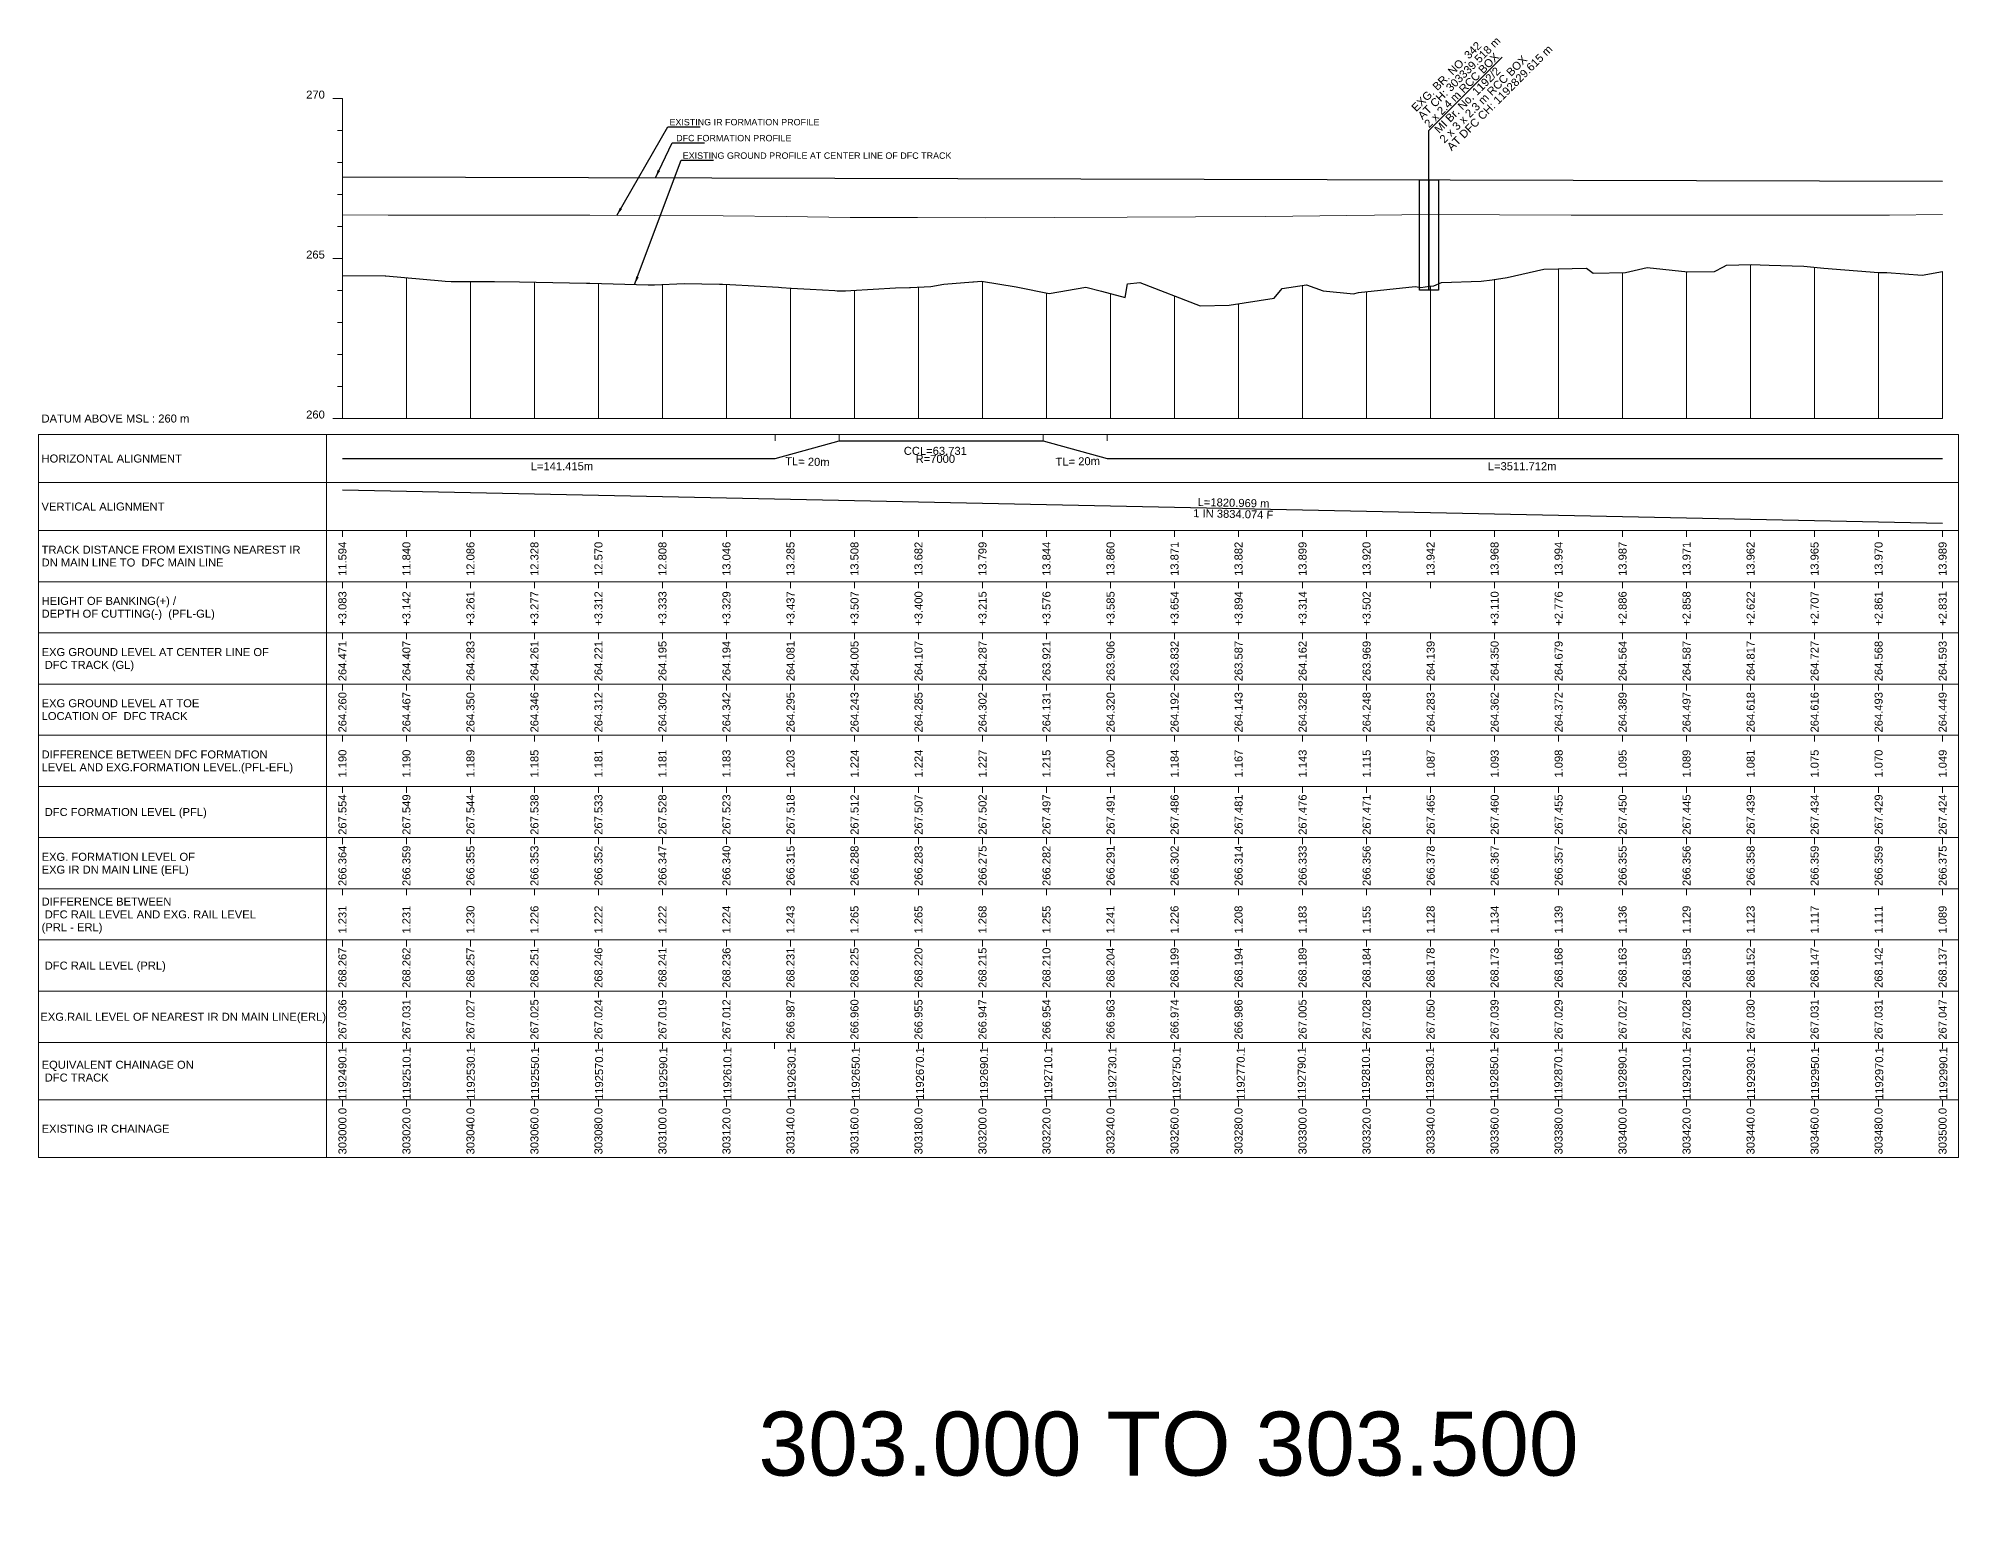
# Model space of a CAD drawing. Header units: metres. Extents: x 4905 to 19505, y -12340 to -11876.
# Drawn here: x 9905 to 10505, y -12340 to -11881 of the extents above; entities that cross this region are included whole.
import ezdxf
from ezdxf.enums import TextEntityAlignment as Align

# ---------------------------------------------------------------- set-up
doc = ezdxf.new("R2010")
doc.units = ezdxf.units.M
doc.header["$MEASUREMENT"] = 0
doc.layers.get('0').update_dxf_attribs({"lineweight": 0})
for name, color, linetype, lineweight in [('LS BRIDGE INDICATION', 10, 'Continuous', 30), ('LS CUT FILL', 10, 'Continuous', 0), ('LS DATUM', 7, 'Continuous', 0), ('LS DATUM X', 7, 'Continuous', 0), ('LS DATUM Y', 7, 'Continuous', 0), ('LS DIFF. EXG.RL & PRO. RL', 10, 'Continuous', 0), ('LS DIFF. PFL & EFL', 10, 'Continuous', 0), ('LS EXG GL', 7, 'Continuous', 0), ('LS EXG IR CH', 7, 'Continuous', 0), ('LS EXG RL', 7, 'Continuous', 0), ('LS EXG. FL', 7, 'Continuous', 0), ('LS EXG. GL', 7, 'Continuous', 0), ('LS EXG. GL AT PRO. TOE', 7, 'Continuous', 0), ('LS EXG. IR CH', 7, 'Continuous', 0), ('LS EXG. RL', 7, 'Continuous', 0), ('LS FRAME', 7, 'Continuous', 0), ('LS PFL-EFL', 10, 'Continuous', 0), ('LS PRO FL', 10, 'Continuous', 0), ('LS PRO. CUT & FILL', 10, 'Continuous', 0), ('LS PRO. DFCC CH', 10, 'Continuous', 0), ('LS PRO. FL', 10, 'Continuous', 0), ('LS PRO. RL', 10, 'Continuous', 0), ('LS PROFILE EXG FL', 7, 'Continuous', 25), ('LS PROFILE EXG GL', 7, 'Continuous', 30), ('LS PROFILE PRO FL', 1, 'Continuous', 30), ('LS TICKS', 7, 'Continuous', 0), ('LS TRACK CENTER', 10, 'Continuous', 0), ("LS TRACK CENTER's", 10, 'Continuous', 0), ('Profile Grid', 7, 'Continuous', 0)]:
    doc.layers.add(name, color=color, linetype=linetype, lineweight=lineweight)
for name, color, linetype in [("LS BRIDGE'S", 7, 'Continuous'), ('LS HORIZONTAL ALIGNMENT', 10, 'Continuous'), ('LS VERTICAL ALIGNMENT', 10, 'Continuous'), ('ref text', 3, 'Continuous')]:
    doc.layers.add(name, color=color, linetype=linetype)
doc.styles.get("Standard").update_dxf_attribs({"font": 'arial.ttf'})
doc.styles.add('Style-Arial', font='arial.ttf')
doc.styles.add('StyleArial', font='arial.ttf')
doc.dimstyles.get("Standard").update_dxf_attribs({"dimtxt": 0.18, "dimasz": 0.18, "dimexe": 0.18, "dimexo": 0.0625, "dimgap": 0.09, "dimtad": 0, "dimtih": 1, "dimtoh": 1, "dimdec": 4, "dimzin": 0, "dimdsep": 46, "dimtxsty": 'Standard', "dimcen": 0.09, "dimadec": 0, "dimazin": 0, "dimtfac": 1, "dimtdec": 4, "dimtofl": 0, "dimtmove": 0, "dimatfit": 3, "dimfxl": 1, "dimtolj": 1, "dimtzin": 0, "dimarcsym": 0})

msp = doc.modelspace()

# ---------------------------------------------------------------- linework, layer by layer
msp.add_lwpolyline([(9905, -12005), (9995, -12005)])
at = {"layer": 'LS BRIDGE INDICATION'}
for points in [[(10336.52, -11925.34), (10339.52, -11925.34), (10339.52, -11959.88), (10336.52, -11959.88)], [(10339.52, -11925.34), (10342.52, -11925.35), (10342.52, -11959.88), (10339.52, -11959.88)]]:
    msp.add_lwpolyline(points, close=True, dxfattribs=at)
at = {"layer": "LS BRIDGE'S"}
msp.add_lwpolyline([(10339.52, -11957.31), (10339.52, -11909.99), (10362.42, -11887.09)], dxfattribs=at)
at = {"layer": 'LS DATUM X', "color": 7, "linetype": 'Continuous', "lineweight": 0}
msp.add_line((10000, -12000), (10500.01, -12000), dxfattribs=at)
at = {"layer": 'LS DATUM Y', "color": 7, "linetype": 'Continuous', "lineweight": 0}
for p, q in [((9997, -11900), (10000, -11900)), ((9997, -11900), (10000, -11900)), ((10000, -12000), (10000, -11900)), ((9998.5, -11910), (10000, -11910)), ((9998.5, -11920), (10000, -11920)), ((9998.5, -11930), (10000, -11930)), ((9998.5, -11940), (10000, -11940)), ((9997, -11950), (10000, -11950)), ((9998.5, -11960), (10000, -11960)), ((9998.5, -11970), (10000, -11970)), ((9998.5, -11980), (10000, -11980)), ((9998.5, -11990), (10000, -11990)), ((9997, -12000), (10000, -12000))]:
    msp.add_line(p, q, dxfattribs=at)
at = {"layer": 'LS FRAME'}
for points in [[(9995, -12231), (9905, -12231), (9905, -12005)], [(9995, -12020), (9905, -12020)], [(9995, -12035), (9905, -12035)], [(9995, -12051), (9905, -12051)], [(9905, -12051), (9995, -12051)], [(9995, -12067), (9905, -12067)], [(9905, -12067), (9995, -12067)], [(9995, -12083), (9905, -12083)], [(9905, -12083), (9995, -12083)], [(9995, -12099), (9905, -12099)], [(9995, -12115), (9905, -12115)], [(9905, -12115), (9995, -12115)], [(9995, -12131), (9905, -12131)], [(9905, -12131), (9995, -12131)], [(9995, -12147), (9905, -12147)], [(9905, -12147), (9995, -12147)], [(9995, -12163), (9905, -12163)], [(9905, -12163), (9995, -12163)], [(9995, -12179), (9905, -12179)], [(9995, -12195), (9905, -12195)], [(9995, -12213), (9905, -12213)]]:
    msp.add_lwpolyline(points, dxfattribs=at)
at = {"layer": 'LS FRAME', "color": 7, "linetype": 'Continuous', "lineweight": 0, "flags": 128}
for points in [[(9995, -12020), (10505.01, -12020), (10505.01, -12005), (9995, -12005), (9995, -12020)], [(9995, -12035), (10505.01, -12035), (10505.01, -12020), (9995, -12020), (9995, -12035)], [(9995, -12051), (10505.01, -12051), (10505.01, -12035), (9995, -12035), (9995, -12051)], [(9995, -12067), (10505.01, -12067), (10505.01, -12051), (9995, -12051), (9995, -12067)], [(9995, -12083), (10505.01, -12083), (10505.01, -12067), (9995, -12067), (9995, -12083)], [(9995, -12099), (10505.01, -12099), (10505.01, -12083), (9995, -12083), (9995, -12099)], [(9995, -12115), (10505.01, -12115), (10505.01, -12099), (9995, -12099), (9995, -12115)], [(9995, -12131), (10505.01, -12131), (10505.01, -12115), (9995, -12115), (9995, -12131)], [(9995, -12147), (10505.01, -12147), (10505.01, -12131), (9995, -12131), (9995, -12147)], [(9995, -12163), (10505.01, -12163), (10505.01, -12147), (9995, -12147), (9995, -12163)], [(9995, -12179), (10505.01, -12179), (10505.01, -12163), (9995, -12163), (9995, -12179)], [(9995, -12195), (10505.01, -12195), (10505.01, -12179), (9995, -12179), (9995, -12195)], [(9995, -12213), (10505.01, -12213), (10505.01, -12195), (9995, -12195), (9995, -12213)], [(9995, -12231), (10505.01, -12231), (10505.01, -12213), (9995, -12213), (9995, -12231)]]:
    msp.add_lwpolyline(points, close=True, dxfattribs=at)
at = {"layer": 'LS HORIZONTAL ALIGNMENT', "flags": 128}
msp.add_lwpolyline([(10000, -12012.5), (10135.24, -12012.5), (10135.24, -12012.5), (10155.24, -12007), (10155.24, -12007), (10218.97, -12007), (10218.97, -12007), (10238.97, -12012.5), (10238.97, -12012.5), (10500.02, -12012.5)], dxfattribs=at)
at = {"layer": 'LS PROFILE EXG FL', "lineweight": 0}
msp.add_lwpolyline([(10000, -11936.36), (10014.3, -11936.4), (10034.79, -11936.45), (10056.58, -11936.47), (10077.29, -11936.48), (10097.58, -11936.53), (10118.95, -11936.59), (10138.67, -11936.83), (10158.68, -11937.12), (10179.71, -11937.17), (10200.81, -11937.26), (10222.59, -11937.17), (10245.23, -11937.06), (10266.54, -11936.95), (10288.56, -11936.8), (10313.89, -11936.51), (10339.7, -11936.22), (10361.54, -11936.34), (10383.99, -11936.46), (10407.97, -11936.45), (10432.97, -11936.43), (10456.4, -11936.42), (10483.4, -11936.41), (10500, -11936.25)], dxfattribs=at)
at = {"layer": 'LS PROFILE EXG GL', "flags": 128}
msp.add_lwpolyline([(10000, -11955.29), (10013.37, -11955.39), (10013.52, -11955.36), (10031.07, -11956.91), (10032.12, -11957.03), (10033.94, -11957.19), (10047.5, -11957.15), (10055.31, -11957.29), (10071, -11957.61), (10076.27, -11957.7), (10076.27, -11957.7), (10077.27, -11957.72), (10095.55, -11958.16), (10095.86, -11958.16), (10095.88, -11958.16), (10097.53, -11958.16), (10106.82, -11957.75), (10117.87, -11957.97), (10118.76, -11957.99), (10118.76, -11957.99), (10121.05, -11958.12), (10136.27, -11958.99), (10137.18, -11959.04), (10140.17, -11959.2), (10146.13, -11959.53), (10153.86, -11960.01), (10154.6, -11960.13), (10157.18, -11960.06), (10158.88, -11960.02), (10172.79, -11959.13), (10177.2, -11959.04), (10177.55, -11959.04), (10177.55, -11959.04), (10183.9, -11958.75), (10187.89, -11957.99), (10196.99, -11957.28), (10197.22, -11957.26), (10199.66, -11957.07), (10210.55, -11958.81), (10214.74, -11959.67), (10217.24, -11960.2), (10220.83, -11960.96), (10232.32, -11958.91), (10237.24, -11960.21), (10244.62, -11962.15), (10245.36, -11957.88), (10249.21, -11957.47), (10267.97, -11964.78), (10267.97, -11964.78), (10277.1, -11964.58), (10291.16, -11962.38), (10293.63, -11959.36), (10301.21, -11958.19), (10306.46, -11960.05), (10306.46, -11960.05), (10315.97, -11961), (10317.5, -11960.57), (10335.18, -11958.73), (10336.94, -11959.02), (10339.66, -11958.66), (10341.04, -11958.47), (10343.38, -11957.5), (10355.8, -11957.1), (10359.3, -11956.61), (10363.9, -11955.92), (10375.41, -11953.29), (10388.7, -11953.04), (10390.81, -11954.53), (10390.81, -11954.53), (10400.96, -11954.34), (10400.96, -11954.34), (10407.71, -11952.83), (10420.43, -11954.18), (10420.43, -11954.18), (10428.78, -11954.02), (10428.78, -11954.02), (10431.51, -11952.57), (10432.48, -11952.1), (10440.15, -11951.82), (10445.82, -11952.04), (10456.6, -11952.41), (10456.6, -11952.41), (10462.9, -11953), (10479.99, -11954.32), (10482.62, -11954.4), (10493.64, -11955.17), (10500.02, -11954.07)], dxfattribs=at)
at = {"layer": 'LS PROFILE PRO FL'}
msp.add_line((10000, -11924.46), (10500.02, -11925.76), dxfattribs=at)
at = {"layer": 'LS TICKS', "color": 7, "linetype": 'Continuous', "lineweight": 0, "flags": 128}
for points in [[(10135.24, -12007), (10135.24, -12005)], [(10155.24, -12007), (10155.24, -12005)], [(10155.24, -12007), (10155.24, -12005)], [(10218.97, -12007), (10218.97, -12005)], [(10238.97, -12007), (10238.97, -12005)], [(10000, -12037), (10000, -12035)], [(10020, -12037), (10020, -12035)], [(10040, -12037), (10040, -12035)], [(10060, -12037), (10060, -12035)], [(10080, -12037), (10080, -12035)], [(10100, -12037), (10100, -12035)], [(10120, -12037), (10120, -12035)], [(10140.01, -12037), (10140.01, -12035)], [(10160.01, -12037), (10160.01, -12035)], [(10180.01, -12037), (10180.01, -12035)], [(10200.01, -12037), (10200.01, -12035)], [(10220, -12037), (10220, -12035)], [(10240.01, -12037), (10240.01, -12035)], [(10260.01, -12037), (10260.01, -12035)], [(10280.01, -12037), (10280.01, -12035)], [(10300.02, -12037), (10300.02, -12035)], [(10320.02, -12037), (10320.02, -12035)], [(10340.03, -12037), (10340.03, -12035)], [(10360.03, -12037), (10360.03, -12035)], [(10380.03, -12037), (10380.03, -12035)], [(10400, -12037), (10400, -12035)], [(10420, -12037), (10420, -12035)], [(10440.01, -12037), (10440.01, -12035)], [(10460.01, -12037), (10460.01, -12035)], [(10480.01, -12037), (10480.01, -12035)], [(10500.02, -12037), (10500.02, -12035)], [(10000, -12053), (10000, -12051)], [(10020, -12053), (10020, -12051)], [(10040, -12053), (10040, -12051)], [(10060, -12053), (10060, -12051)], [(10080, -12053), (10080, -12051)], [(10100, -12053), (10100, -12051)], [(10120, -12053), (10120, -12051)], [(10140.01, -12053), (10140.01, -12051)], [(10160.01, -12053), (10160.01, -12051)], [(10180.01, -12053), (10180.01, -12051)], [(10200.01, -12053), (10200.01, -12051)], [(10220, -12053), (10220, -12051)], [(10240.01, -12053), (10240.01, -12051)], [(10260.01, -12053), (10260.01, -12051)], [(10280.01, -12053), (10280.01, -12051)], [(10300.02, -12053), (10300.02, -12051)], [(10320.02, -12053), (10320.02, -12051)], [(10340.03, -12053), (10340.03, -12051)], [(10360.03, -12053), (10360.03, -12051)], [(10380.03, -12053), (10380.03, -12051)], [(10400, -12053), (10400, -12051)], [(10420, -12053), (10420, -12051)], [(10440.01, -12053), (10440.01, -12051)], [(10460.01, -12053), (10460.01, -12051)], [(10480.01, -12053), (10480.01, -12051)], [(10500.02, -12053), (10500.02, -12051)], [(10000, -12069), (10000, -12067)], [(10020, -12069), (10020, -12067)], [(10040, -12069), (10040, -12067)], [(10060, -12069), (10060, -12067)], [(10080, -12069), (10080, -12067)], [(10100, -12069), (10100, -12067)], [(10120, -12069), (10120, -12067)], [(10140.01, -12069), (10140.01, -12067)], [(10160.01, -12069), (10160.01, -12067)], [(10180.01, -12069), (10180.01, -12067)], [(10200.01, -12069), (10200.01, -12067)], [(10220, -12069), (10220, -12067)], [(10240.01, -12069), (10240.01, -12067)], [(10260.01, -12069), (10260.01, -12067)], [(10280.01, -12069), (10280.01, -12067)], [(10300.02, -12069), (10300.02, -12067)], [(10320.02, -12069), (10320.02, -12067)], [(10340.03, -12069), (10340.03, -12067)], [(10360.03, -12069), (10360.03, -12067)], [(10380.03, -12069), (10380.03, -12067)], [(10400, -12069), (10400, -12067)], [(10420, -12069), (10420, -12067)], [(10440.01, -12069), (10440.01, -12067)], [(10460.01, -12069), (10460.01, -12067)], [(10480.01, -12069), (10480.01, -12067)], [(10500.02, -12069), (10500.02, -12067)], [(10000, -12085), (10000, -12083)], [(10020, -12085), (10020, -12083)], [(10040, -12085), (10040, -12083)], [(10060, -12085), (10060, -12083)], [(10080, -12085), (10080, -12083)], [(10100, -12085), (10100, -12083)], [(10120, -12085), (10120, -12083)], [(10140.01, -12085), (10140.01, -12083)], [(10160.01, -12085), (10160.01, -12083)], [(10180.01, -12085), (10180.01, -12083)], [(10200.01, -12085), (10200.01, -12083)], [(10220, -12085), (10220, -12083)], [(10240.01, -12085), (10240.01, -12083)], [(10260.01, -12085), (10260.01, -12083)], [(10280.01, -12085), (10280.01, -12083)], [(10300.02, -12085), (10300.02, -12083)], [(10320.02, -12085), (10320.02, -12083)], [(10340.03, -12085), (10340.03, -12083)], [(10360.03, -12085), (10360.03, -12083)], [(10380.03, -12085), (10380.03, -12083)], [(10400, -12085), (10400, -12083)], [(10420, -12085), (10420, -12083)], [(10440.01, -12085), (10440.01, -12083)], [(10460.01, -12085), (10460.01, -12083)], [(10480.01, -12085), (10480.01, -12083)], [(10500.02, -12085), (10500.02, -12083)], [(10000, -12101), (10000, -12099)], [(10020, -12101), (10020, -12099)], [(10040, -12101), (10040, -12099)], [(10060, -12101), (10060, -12099)], [(10080, -12101), (10080, -12099)], [(10100, -12101), (10100, -12099)], [(10120, -12101), (10120, -12099)], [(10140.01, -12101), (10140.01, -12099)], [(10160.01, -12101), (10160.01, -12099)], [(10180.01, -12101), (10180.01, -12099)], [(10200.01, -12101), (10200.01, -12099)], [(10220, -12101), (10220, -12099)], [(10240.01, -12101), (10240.01, -12099)], [(10260.01, -12101), (10260.01, -12099)], [(10280.01, -12101), (10280.01, -12099)], [(10300.02, -12101), (10300.02, -12099)], [(10320.02, -12101), (10320.02, -12099)], [(10340.03, -12101), (10340.03, -12099)], [(10360.03, -12101), (10360.03, -12099)], [(10380.03, -12101), (10380.03, -12099)], [(10400, -12101), (10400, -12099)], [(10420, -12101), (10420, -12099)], [(10440.01, -12101), (10440.01, -12099)], [(10460.01, -12101), (10460.01, -12099)], [(10480.01, -12101), (10480.01, -12099)], [(10500.02, -12101), (10500.02, -12099)], [(10000, -12117), (10000, -12115)], [(10020, -12117), (10020, -12115)], [(10040, -12117), (10040, -12115)], [(10060, -12117), (10060, -12115)], [(10080, -12117), (10080, -12115)], [(10100, -12117), (10100, -12115)], [(10120, -12117), (10120, -12115)], [(10140.01, -12117), (10140.01, -12115)], [(10160.01, -12117), (10160.01, -12115)], [(10180.01, -12117), (10180.01, -12115)], [(10200.01, -12117), (10200.01, -12115)], [(10220, -12117), (10220, -12115)], [(10240.01, -12117), (10240.01, -12115)], [(10260.01, -12117), (10260.01, -12115)], [(10280.01, -12117), (10280.01, -12115)], [(10300.02, -12117), (10300.02, -12115)], [(10320.02, -12117), (10320.02, -12115)], [(10340.03, -12117), (10340.03, -12115)], [(10360.03, -12117), (10360.03, -12115)], [(10380.03, -12117), (10380.03, -12115)], [(10400, -12117), (10400, -12115)], [(10420, -12117), (10420, -12115)], [(10440.01, -12117), (10440.01, -12115)], [(10460.01, -12117), (10460.01, -12115)], [(10480.01, -12117), (10480.01, -12115)], [(10500.02, -12117), (10500.02, -12115)], [(10000, -12133), (10000, -12131)], [(10020, -12133), (10020, -12131)], [(10040, -12133), (10040, -12131)], [(10060, -12133), (10060, -12131)], [(10080, -12133), (10080, -12131)], [(10100, -12133), (10100, -12131)], [(10120, -12133), (10120, -12131)], [(10140.01, -12133), (10140.01, -12131)], [(10160.01, -12133), (10160.01, -12131)], [(10180.01, -12133), (10180.01, -12131)], [(10200.01, -12133), (10200.01, -12131)], [(10220, -12133), (10220, -12131)], [(10240.01, -12133), (10240.01, -12131)], [(10260.01, -12133), (10260.01, -12131)], [(10280.01, -12133), (10280.01, -12131)], [(10300.02, -12133), (10300.02, -12131)], [(10320.02, -12133), (10320.02, -12131)], [(10340.03, -12133), (10340.03, -12131)], [(10360.03, -12133), (10360.03, -12131)], [(10380.03, -12133), (10380.03, -12131)], [(10400, -12133), (10400, -12131)], [(10420, -12133), (10420, -12131)], [(10440.01, -12133), (10440.01, -12131)], [(10460.01, -12133), (10460.01, -12131)], [(10480.01, -12133), (10480.01, -12131)], [(10500.02, -12133), (10500.02, -12131)], [(10000, -12149), (10000, -12147)], [(10020, -12149), (10020, -12147)], [(10040, -12149), (10040, -12147)], [(10060, -12149), (10060, -12147)], [(10080, -12149), (10080, -12147)], [(10100, -12149), (10100, -12147)], [(10120, -12149), (10120, -12147)], [(10140.01, -12149), (10140.01, -12147)], [(10160.01, -12149), (10160.01, -12147)], [(10180.01, -12149), (10180.01, -12147)], [(10200.01, -12149), (10200.01, -12147)], [(10220, -12149), (10220, -12147)], [(10240.01, -12149), (10240.01, -12147)], [(10260.01, -12149), (10260.01, -12147)], [(10280.01, -12149), (10280.01, -12147)], [(10300.02, -12149), (10300.02, -12147)], [(10320.02, -12149), (10320.02, -12147)], [(10340.03, -12149), (10340.03, -12147)], [(10360.03, -12149), (10360.03, -12147)], [(10380.03, -12149), (10380.03, -12147)], [(10400, -12149), (10400, -12147)], [(10420, -12149), (10420, -12147)], [(10440.01, -12149), (10440.01, -12147)], [(10460.01, -12149), (10460.01, -12147)], [(10480.01, -12149), (10480.01, -12147)], [(10500.02, -12149), (10500.02, -12147)], [(10000, -12165), (10000, -12163)], [(10020, -12165), (10020, -12163)], [(10040, -12165), (10040, -12163)], [(10060, -12165), (10060, -12163)], [(10080, -12165), (10080, -12163)], [(10100, -12165), (10100, -12163)], [(10120, -12165), (10120, -12163)], [(10140.01, -12165), (10140.01, -12163)], [(10160.01, -12165), (10160.01, -12163)], [(10180.01, -12165), (10180.01, -12163)], [(10200.01, -12165), (10200.01, -12163)], [(10220, -12165), (10220, -12163)], [(10240.01, -12165), (10240.01, -12163)], [(10260.01, -12165), (10260.01, -12163)], [(10280.01, -12165), (10280.01, -12163)], [(10300.02, -12165), (10300.02, -12163)], [(10320.02, -12165), (10320.02, -12163)], [(10340.03, -12165), (10340.03, -12163)], [(10360.03, -12165), (10360.03, -12163)], [(10380.03, -12165), (10380.03, -12163)], [(10400, -12165), (10400, -12163)], [(10420, -12165), (10420, -12163)], [(10440.01, -12165), (10440.01, -12163)], [(10460.01, -12165), (10460.01, -12163)], [(10480.01, -12165), (10480.01, -12163)], [(10500.02, -12165), (10500.02, -12163)], [(10000, -12181), (10000, -12179)], [(10020, -12181), (10020, -12179)], [(10040, -12181), (10040, -12179)], [(10060, -12181), (10060, -12179)], [(10080, -12181), (10080, -12179)], [(10100, -12181), (10100, -12179)], [(10120, -12181), (10120, -12179)], [(10140.01, -12181), (10140.01, -12179)], [(10160.01, -12181), (10160.01, -12179)], [(10180.01, -12181), (10180.01, -12179)], [(10200.01, -12181), (10200.01, -12179)], [(10220, -12181), (10220, -12179)], [(10240.01, -12181), (10240.01, -12179)], [(10260.01, -12181), (10260.01, -12179)], [(10280.01, -12181), (10280.01, -12179)], [(10300.02, -12181), (10300.02, -12179)], [(10320.02, -12181), (10320.02, -12179)], [(10340.03, -12181), (10340.03, -12179)], [(10360.03, -12181), (10360.03, -12179)], [(10380.03, -12181), (10380.03, -12179)], [(10400, -12181), (10400, -12179)], [(10420, -12181), (10420, -12179)], [(10440.01, -12181), (10440.01, -12179)], [(10460.01, -12181), (10460.01, -12179)], [(10480.01, -12181), (10480.01, -12179)], [(10500.02, -12181), (10500.02, -12179)], [(10000, -12197), (10000, -12195)], [(10020, -12197), (10020, -12195)], [(10040, -12197), (10040, -12195)], [(10060, -12197), (10060, -12195)], [(10080, -12197), (10080, -12195)], [(10100, -12197), (10100, -12195)], [(10120, -12197), (10120, -12195)], [(10135, -12197), (10135, -12195)], [(10140.01, -12197), (10140.01, -12195)], [(10160.01, -12197), (10160.01, -12195)], [(10180.01, -12197), (10180.01, -12195)], [(10200.01, -12197), (10200.01, -12195)], [(10220, -12197), (10220, -12195)], [(10240.01, -12197), (10240.01, -12195)], [(10260.01, -12197), (10260.01, -12195)], [(10280.01, -12197), (10280.01, -12195)], [(10300.02, -12197), (10300.02, -12195)], [(10320.02, -12197), (10320.02, -12195)], [(10340.03, -12197), (10340.03, -12195)], [(10360.03, -12197), (10360.03, -12195)], [(10380.03, -12197), (10380.03, -12195)], [(10400, -12197), (10400, -12195)], [(10420, -12197), (10420, -12195)], [(10440.01, -12197), (10440.01, -12195)], [(10460.01, -12197), (10460.01, -12195)], [(10480.01, -12197), (10480.01, -12195)], [(10500.02, -12197), (10500.02, -12195)], [(10000, -12215), (10000, -12213)], [(10020, -12215), (10020, -12213)], [(10040, -12215), (10040, -12213)], [(10060, -12215), (10060, -12213)], [(10080, -12215), (10080, -12213)], [(10100, -12215), (10100, -12213)], [(10120, -12215), (10120, -12213)], [(10140.01, -12215), (10140.01, -12213)], [(10160.01, -12215), (10160.01, -12213)], [(10180.01, -12215), (10180.01, -12213)], [(10200.01, -12215), (10200.01, -12213)], [(10220, -12215), (10220, -12213)], [(10240.01, -12215), (10240.01, -12213)], [(10260.01, -12215), (10260.01, -12213)], [(10280.01, -12215), (10280.01, -12213)], [(10300.02, -12215), (10300.02, -12213)], [(10320.02, -12215), (10320.02, -12213)], [(10340.03, -12215), (10340.03, -12213)], [(10360.03, -12215), (10360.03, -12213)], [(10380.03, -12215), (10380.03, -12213)], [(10400, -12215), (10400, -12213)], [(10420, -12215), (10420, -12213)], [(10440.01, -12215), (10440.01, -12213)], [(10460.01, -12215), (10460.01, -12213)], [(10480.01, -12215), (10480.01, -12213)], [(10500.02, -12215), (10500.02, -12213)]]:
    msp.add_lwpolyline(points, dxfattribs=at)
at = {"layer": 'LS VERTICAL ALIGNMENT', "flags": 128}
msp.add_lwpolyline([(10000, -12022.25), (10500.02, -12032.75)], dxfattribs=at)
at = {"layer": 'Profile Grid', "flags": 128}
for points in [[(10440, -12000), (10440, -11951.83)], [(10020, -12000), (10020, -11955.93)], [(10040, -12000), (10040, -11957.17)], [(10060, -12000), (10060, -11957.39)], [(10080, -12000), (10080, -11957.79)], [(10100, -12000), (10100, -11958.05)], [(10120, -12000), (10120, -11958.06)], [(10200, -12000), (10200, -11957.13)], [(10360.01, -12000), (10360.01, -11956.5)], [(10380.01, -12000), (10380.01, -11953.21)], [(10399.99, -12000), (10399.99, -11954.36)], [(10419.99, -12000), (10419.99, -11954.13)], [(10460, -12000), (10460, -11952.73)], [(10480, -12000), (10480, -11954.32)], [(10500.01, -12000), (10500.01, -11954.07)], [(10140, -12000), (10140, -11959.19)], [(10160, -12000), (10160, -11959.95)], [(10180, -12000), (10180, -11958.93)], [(10219.99, -12000), (10219.99, -11960.78)], [(10240, -12000), (10240, -11960.93)], [(10260, -12000), (10260, -11961.68)], [(10280, -12000), (10280, -11964.13)], [(10300.01, -12000), (10300.01, -11958.38)], [(10320.01, -12000), (10320.01, -11960.31)], [(10340.01, -12000), (10340.01, -11958.61)], [(10000, -12000), (10000, -11969.87)]]:
    msp.add_lwpolyline(points, dxfattribs=at)

# ---------------------------------------------------------------- texts
at = {"layer": "LS BRIDGE'S"}
for s, p in [('EXG. BR. NO. 342 ', (10335.54, -11904.28)), ('AT CH: 303339.518 m', (10337.54, -11906.78)), ('2 x 2.4 m RCC BOX', (10339.54, -11909.28))]:
    msp.add_text(s, height=2.5, rotation=45, dxfattribs=at).set_placement(p)
at = {"layer": "LS BRIDGE'S", "color": 10}
for s, p in [('AT DFC CH: 1192829.615 m', (10346.62, -11916.49)), (' MI Br. No. 1192/2', (10342.02, -11911.69)), ('2 x 3 x 2.3 m RCC BOX', (10344.32, -11914.09))]:
    msp.add_text(s, height=2.5, rotation=45, dxfattribs=at).set_placement(p)
at = {"layer": 'LS CUT FILL', "style": 'Style-Arial'}
for s, p in [('+3.083', (10000, -12054)), ('+3.333', (10100, -12054)), ('+3.329', (10120, -12054)), ('+3.400', (10180.01, -12054)), ('+3.215', (10200.01, -12054)), ('+3.576', (10220, -12054)), ('+3.585', (10240.01, -12054)), ('+3.654', (10260.01, -12054)), ('+3.894', (10280.01, -12054)), ('+3.314', (10300.02, -12054)), ('+3.110', (10360.03, -12054)), ('+2.776', (10380.03, -12054)), ('+2.886', (10400, -12054)), ('+2.858', (10420, -12054)), ('+3.142', (10020, -12054)), ('+3.261', (10040, -12054)), ('+3.277', (10060, -12054)), ('+3.312', (10080, -12054)), ('+3.437', (10140.01, -12054)), ('+3.507', (10160.01, -12054)), ('+3.502', (10320.02, -12054)), ('+2.622', (10440.01, -12054)), ('+2.707', (10460.01, -12054)), ('+2.861', (10480.01, -12054)), ('+2.831', (10500.02, -12054))]:
    msp.add_text(s, height=2.5, rotation=90, dxfattribs=at).set_placement(p, align=Align.MIDDLE_RIGHT)
at = {"layer": 'LS DATUM', "color": 7, "style": 'StyleArial'}
msp.add_text('DATUM ABOVE MSL : 260 m', height=2.5, rotation=0.00003, dxfattribs=at).set_placement((9905.97, -12000), align=Align.MIDDLE_LEFT)
at = {"layer": 'LS DATUM Y', "color": 7, "lineweight": 0, "style": 'Style-Arial'}
for s, p in [('270', (9994.5, -11900)), ('270', (9994.5, -11900)), ('265', (9994.5, -11950)), ('260', (9994.5, -12000))]:
    msp.add_text(s, height=2.5, dxfattribs=at).set_placement(p, align=Align.RIGHT)
at = {"layer": 'LS DIFF. EXG.RL & PRO. RL', "color": 10, "style": 'StyleArial'}
for s, p in [('DIFFERENCE BETWEEN ', (9906, -12151)), (' DFC RAIL LEVEL AND EXG. RAIL LEVEL ', (9906, -12155)), ('(PRL - ERL)', (9906, -12159))]:
    msp.add_text(s, height=2.5, rotation=0.00003, dxfattribs=at).set_placement(p, align=Align.MIDDLE_LEFT)
at = {"layer": 'LS DIFF. PFL & EFL', "color": 10, "style": 'StyleArial'}
for s, p in [('DIFFERENCE BETWEEN DFC FORMATION ', (9906, -12105)), ('LEVEL AND EXG.FORMATION LEVEL.(PFL-EFL)', (9906, -12109))]:
    msp.add_text(s, height=2.5, rotation=0.00003, dxfattribs=at).set_placement(p, align=Align.MIDDLE_LEFT)
at = {"layer": 'LS EXG GL', "style": 'Style-Arial'}
for s, p in [('264.471', (10000, -12069.5)), ('264.407', (10020, -12069.5)), ('264.283', (10040, -12069.5)), ('264.261', (10060, -12069.5)), ('264.221', (10080, -12069.5)), ('264.195', (10100, -12069.5)), ('264.194', (10120, -12069.5)), ('264.081', (10140.01, -12069.5)), ('264.005', (10160.01, -12069.5)), ('264.107', (10180.01, -12069.5)), ('264.287', (10200.01, -12069.5)), ('263.921', (10220, -12069.5)), ('263.906', (10240.01, -12069.5)), ('263.832', (10260.01, -12069.5)), ('263.587', (10280.01, -12069.5)), ('264.162', (10300.02, -12069.5)), ('263.969', (10320.02, -12069.5)), ('264.139', (10340.03, -12069.5)), ('264.350', (10360.03, -12069.5)), ('264.679', (10380.03, -12069.5)), ('264.564', (10400, -12069.5)), ('264.587', (10420, -12069.5)), ('264.817', (10440.01, -12069.5)), ('264.727', (10460.01, -12069.5)), ('264.568', (10480.01, -12069.5)), ('264.593', (10500.02, -12069.5))]:
    msp.add_text(s, height=2.5, rotation=90, dxfattribs=at).set_placement(p, align=Align.MIDDLE_RIGHT)
at = {"layer": 'LS EXG IR CH', "lineweight": 0, "style": 'Style-Arial'}
for s, p in [('303000.0', (10000, -12215.47)), ('303020.0', (10020, -12215.47)), ('303040.0', (10040, -12215.47)), ('303060.0', (10060, -12215.47)), ('303080.0', (10080, -12215.47)), ('303100.0', (10100, -12215.47)), ('303120.0', (10120, -12215.47)), ('303140.0', (10140, -12215.47)), ('303160.0', (10160, -12215.47)), ('303180.0', (10180, -12215.47)), ('303200.0', (10200, -12215.47)), ('303220.0', (10220, -12215.47)), ('303240.0', (10240, -12215.47)), ('303260.0', (10260, -12215.47)), ('303280.0', (10280, -12215.47)), ('303300.0', (10300, -12215.47)), ('303320.0', (10320, -12215.47)), ('303340.0', (10340, -12215.47)), ('303360.0', (10360, -12215.47)), ('303380.0', (10380, -12215.47)), ('303400.0', (10400, -12215.47)), ('303420.0', (10420, -12215.47)), ('303440.0', (10440, -12215.47)), ('303460.0', (10460, -12215.47)), ('303480.0', (10480, -12215.47)), ('303500.0', (10500, -12215.47))]:
    msp.add_text(s, height=2.5, rotation=90, dxfattribs=at).set_placement(p, align=Align.MIDDLE_RIGHT)
at = {"layer": 'LS EXG RL', "style": 'Style-Arial'}
for s, p in [('267.036', (10000, -12181.54)), ('267.031', (10020, -12181.54)), ('267.027', (10040, -12181.54)), ('267.025', (10060, -12181.54)), ('267.024', (10080, -12181.54)), ('267.019', (10100, -12181.54)), ('267.012', (10120, -12181.54)), ('266.987', (10140, -12181.54)), ('266.960', (10160, -12181.54)), ('266.955', (10180, -12181.54)), ('266.947', (10200, -12181.54)), ('266.954', (10220, -12181.54)), ('266.963', (10240, -12181.54)), ('266.974', (10260, -12181.54)), ('266.986', (10280, -12181.54)), ('267.005', (10300, -12181.54)), ('267.028', (10320, -12181.54)), ('267.050', (10340, -12181.54)), ('267.039', (10360, -12181.54)), ('267.029', (10380, -12181.54)), ('267.027', (10400, -12181.54)), ('267.028', (10420, -12181.54)), ('267.030', (10440, -12181.54)), ('267.031', (10460, -12181.54)), ('267.031', (10480, -12181.54)), ('267.047', (10500, -12181.54))]:
    msp.add_text(s, height=2.5, rotation=90, dxfattribs=at).set_placement(p, align=Align.MIDDLE_RIGHT)
at = {"layer": 'LS EXG. FL', "style": 'StyleArial'}
for s, p in [('EXG. FORMATION LEVEL OF', (9906, -12137)), ('EXG IR DN MAIN LINE (EFL)', (9906, -12141))]:
    msp.add_text(s, height=2.5, rotation=0.00003, dxfattribs=at).set_placement(p, align=Align.MIDDLE_LEFT)
at = {"layer": 'LS EXG. FL'}
for s, p in [('266.364', (10000, -12133.5)), ('266.359', (10020, -12133.5)), ('266.355', (10040, -12133.5)), ('266.353', (10060, -12133.5)), ('266.352', (10080, -12133.5)), ('266.347', (10100, -12133.5)), ('266.340', (10120, -12133.5)), ('266.315', (10140.01, -12133.5)), ('266.288', (10160.01, -12133.5)), ('266.283', (10180.01, -12133.5)), ('266.275', (10200.01, -12133.5)), ('266.282', (10220, -12133.5)), ('266.291', (10240.01, -12133.5)), ('266.302', (10260.01, -12133.5)), ('266.314', (10280.01, -12133.5)), ('266.333', (10300.02, -12133.5)), ('266.356', (10320.02, -12133.5)), ('266.378', (10340.03, -12133.5)), ('266.367', (10360.03, -12133.5)), ('266.357', (10380.03, -12133.5)), ('266.355', (10400, -12133.5)), ('266.356', (10420, -12133.5)), ('266.358', (10440.01, -12133.5)), ('266.359', (10460.01, -12133.5)), ('266.359', (10480.01, -12133.5)), ('266.375', (10500.02, -12133.5))]:
    msp.add_text(s, height=2.5, rotation=90, dxfattribs=at).set_placement(p, align=Align.MIDDLE_RIGHT)
at = {"layer": 'LS EXG. GL', "color": 7, "style": 'StyleArial'}
for s, p in [('EXG GROUND LEVEL AT CENTER LINE OF ', (9906, -12073)), (' DFC TRACK (GL)', (9906, -12077))]:
    msp.add_text(s, height=2.5, rotation=0.00003, dxfattribs=at).set_placement(p, align=Align.MIDDLE_LEFT)
at = {"layer": 'LS EXG. GL AT PRO. TOE', "color": 7, "style": 'StyleArial'}
for s, p in [('EXG GROUND LEVEL AT TOE', (9906, -12089)), ('LOCATION OF  DFC TRACK', (9906, -12093))]:
    msp.add_text(s, height=2.5, rotation=0.00003, dxfattribs=at).set_placement(p, align=Align.MIDDLE_LEFT)
at = {"layer": 'LS EXG. GL AT PRO. TOE'}
for s, p in [('264.260', (10000, -12085.5)), ('264.467', (10020, -12085.5)), ('264.350', (10040, -12085.5)), ('264.346', (10060, -12085.5)), ('264.312', (10080, -12085.5)), ('264.309', (10100, -12085.5)), ('264.342', (10120, -12085.5)), ('264.295', (10140.01, -12085.5)), ('264.243', (10160.01, -12085.5)), ('264.285', (10180.01, -12085.5)), ('264.302', (10200.01, -12085.5)), ('264.131', (10220, -12085.5)), ('264.320', (10240.01, -12085.5)), ('264.192', (10260.01, -12085.5)), ('264.143', (10280.01, -12085.5)), ('264.328', (10300.02, -12085.5)), ('264.248', (10320.02, -12085.5)), ('264.283', (10340.03, -12085.5)), ('264.362', (10360.03, -12085.5)), ('264.372', (10380.03, -12085.5)), ('264.389', (10400, -12085.5)), ('264.497', (10420, -12085.5)), ('264.618', (10440.01, -12085.5)), ('264.616', (10460.01, -12085.5)), ('264.493', (10480.01, -12085.5)), ('264.449', (10500.02, -12085.5))]:
    msp.add_text(s, height=2.5, rotation=90, dxfattribs=at).set_placement(p, align=Align.MIDDLE_RIGHT)
at = {"layer": 'LS EXG. IR CH', "style": 'StyleArial'}
msp.add_text('EXISTING IR CHAINAGE', height=2.5, rotation=0.00003, dxfattribs=at).set_placement((9906, -12222), align=Align.MIDDLE_LEFT)
at = {"layer": 'LS EXG. RL', "style": 'StyleArial'}
msp.add_text('EXG.RAIL LEVEL OF NEAREST IR DN MAIN LINE(ERL)', height=2.5, rotation=0.00003, dxfattribs=at).set_placement((9905.61, -12187), align=Align.MIDDLE_LEFT)
at = {"layer": 'LS HORIZONTAL ALIGNMENT', "style": 'StyleArial'}
msp.add_text('HORIZONTAL ALIGNMENT', height=2.5, rotation=0.00003, dxfattribs=at).set_placement((9905.97, -12012.5), align=Align.MIDDLE_LEFT)
at = {"layer": 'LS HORIZONTAL ALIGNMENT', "char_height": 2.5, "attachment_point": 5, "line_spacing_factor": 0.6, "style": 'Style-Arial'}
for insert, rotation in [((10145.29, -12013.49), 358.71106), ((10229.76, -12013.41), 1.28894)]:
    msp.add_mtext('TL= 20m', dxfattribs=dict(at, insert=insert, rotation=rotation))
for s, insert in [('{\\fArial|b0|i0|c0|p34;\\C1;CCL=63.731\\PR=7000}', (10185.27, -12011.37)), ('L={\\fArial|b0|i0|c0|p34;\\C1;141.415m}', (10068.59, -12014.92)), ('{\\fArial|b0|i0|c0|p34;\\C1;L=3511.712m}', (10368.63, -12014.92))]:
    msp.add_mtext(s, dxfattribs=dict(at, insert=insert))
at = {"layer": 'LS PFL-EFL'}
for s, p in [('1.190', (10000, -12103.5)), ('1.190', (10020, -12103.5)), ('1.189', (10040, -12103.5)), ('1.185', (10060, -12103.5)), ('1.181', (10080, -12103.5)), ('1.181', (10100, -12103.5)), ('1.183', (10120, -12103.5)), ('1.203', (10140.01, -12103.5)), ('1.224', (10160.01, -12103.5)), ('1.224', (10180.01, -12103.5)), ('1.227', (10200.01, -12103.5)), ('1.215', (10220, -12103.5)), ('1.200', (10240.01, -12103.5)), ('1.184', (10260.01, -12103.5)), ('1.167', (10280.01, -12103.5)), ('1.143', (10300.02, -12103.5)), ('1.115', (10320.02, -12103.5)), ('1.087', (10340.03, -12103.5)), ('1.093', (10360.03, -12103.5)), ('1.098', (10380.03, -12103.5)), ('1.095', (10400, -12103.5)), ('1.089', (10420, -12103.5)), ('1.081', (10440.01, -12103.5)), ('1.075', (10460.01, -12103.5)), ('1.070', (10480.01, -12103.5)), ('1.049', (10500.02, -12103.5))]:
    msp.add_text(s, height=2.5, rotation=90, dxfattribs=at).set_placement(p, align=Align.MIDDLE_RIGHT)
at = {"layer": 'LS PRO FL', "style": 'Style-Arial'}
for s, p in [('267.554', (10000, -12117.5)), ('267.549', (10020, -12117.5)), ('267.544', (10040, -12117.5)), ('267.538', (10060, -12117.5)), ('267.533', (10080, -12117.5)), ('267.528', (10100, -12117.5)), ('267.523', (10120, -12117.5)), ('267.518', (10140.01, -12117.5)), ('267.512', (10160.01, -12117.5)), ('267.507', (10180.01, -12117.5)), ('267.502', (10200.01, -12117.5)), ('267.497', (10220, -12117.5)), ('267.491', (10240.01, -12117.5)), ('267.486', (10260.01, -12117.5)), ('267.481', (10280.01, -12117.5)), ('267.476', (10300.02, -12117.5)), ('267.471', (10320.02, -12117.5)), ('267.465', (10340.03, -12117.5)), ('267.460', (10360.03, -12117.5)), ('267.455', (10380.03, -12117.5)), ('267.450', (10400, -12117.5)), ('267.445', (10420, -12117.5)), ('267.439', (10440.01, -12117.5)), ('267.434', (10460.01, -12117.5)), ('267.429', (10480.01, -12117.5)), ('267.424', (10500.02, -12117.5))]:
    msp.add_text(s, height=2.5, rotation=90, dxfattribs=at).set_placement(p, align=Align.MIDDLE_RIGHT)
at = {"layer": 'LS PRO. CUT & FILL', "color": 10, "style": 'StyleArial'}
for s, p in [('HEIGHT OF BANKING(+) /', (9906, -12057)), ('DEPTH OF CUTTING(-)  (PFL-GL)', (9906, -12061))]:
    msp.add_text(s, height=2.5, rotation=0.00003, dxfattribs=at).set_placement(p, align=Align.MIDDLE_LEFT)
at = {"layer": 'LS PRO. DFCC CH'}
for s, p in [('1192490.1', (10001.25, -12213)), ('1192510.1', (10021.3, -12213)), ('1192530.1', (10041.35, -12213)), ('1192550.1', (10061.4, -12213)), ('1192570.1', (10081.45, -12213)), ('1192590.1', (10101.5, -12213)), ('1192610.1', (10121.54, -12213)), ('1192630.1', (10141.59, -12213)), ('1192650.1', (10161.64, -12213)), ('1192670.1', (10181.69, -12213)), ('1192690.1', (10201.74, -12213)), ('1192710.1', (10221.79, -12213)), ('1192730.1', (10241.84, -12213)), ('1192750.1', (10261.89, -12213)), ('1192770.1', (10281.94, -12213)), ('1192790.1', (10301, -12213)), ('1192810.1', (10321.05, -12213)), ('1192830.1', (10341.1, -12213)), ('1192850.1', (10361.15, -12213)), ('1192870.1', (10381.2, -12213)), ('1192890.1', (10401.24, -12213)), ('1192910.1', (10421.29, -12213)), ('1192930.1', (10441.34, -12213)), ('1192950.1', (10461.39, -12213)), ('1192970.1', (10481.44, -12213)), ('1192990.1', (10501.49, -12213))]:
    msp.add_text(s, height=2.5, rotation=90, dxfattribs=at).set_placement(p)
at = {"layer": 'LS PRO. DFCC CH', "color": 10, "style": 'Style-Arial'}
for s, p in [('EQUIVALENT CHAINAGE ON ', (9906, -12202)), (' DFC TRACK', (9906, -12206))]:
    msp.add_text(s, height=2.5, rotation=0.00003, dxfattribs=at).set_placement(p, align=Align.MIDDLE_LEFT)
at = {"layer": 'LS PRO. FL', "color": 10, "style": 'StyleArial'}
msp.add_text(' DFC FORMATION LEVEL (PFL) ', height=2.5, rotation=0.00003, dxfattribs=at).set_placement((9906, -12123), align=Align.MIDDLE_LEFT)
at = {"layer": 'LS PRO. RL'}
for s, p in [('1.231', (10001.25, -12161)), ('1.231', (10021.25, -12161)), ('1.230', (10041.25, -12161)), ('1.226', (10061.25, -12161)), ('1.222', (10081.25, -12161)), ('1.222', (10101.25, -12161)), ('1.224', (10121.25, -12161)), ('1.243', (10141.25, -12161)), ('1.265', (10161.25, -12161)), ('1.265', (10181.25, -12161)), ('1.268', (10201.25, -12161)), ('1.255', (10221.25, -12161)), ('1.241', (10241.25, -12161)), ('1.226', (10261.25, -12161)), ('1.208', (10281.25, -12161)), ('1.183', (10301.25, -12161)), ('1.155', (10321.25, -12161)), ('1.128', (10341.25, -12161)), ('1.134', (10361.25, -12161)), ('1.139', (10381.25, -12161)), ('1.136', (10401.25, -12161)), ('1.129', (10421.25, -12161)), ('1.123', (10441.25, -12161)), ('1.117', (10461.25, -12161)), ('1.111', (10481.25, -12161)), ('1.089', (10501.25, -12161)), ('268.267', (10001.25, -12178)), ('268.262', (10021.25, -12178)), ('268.257', (10041.25, -12178)), ('268.251', (10061.25, -12178)), ('268.246', (10081.25, -12178)), ('268.241', (10101.25, -12178)), ('268.236', (10121.25, -12178)), ('268.231', (10141.25, -12178)), ('268.225', (10161.25, -12178)), ('268.220', (10181.25, -12178)), ('268.215', (10201.25, -12178)), ('268.210', (10221.25, -12178)), ('268.204', (10241.25, -12178)), ('268.199', (10261.25, -12178)), ('268.194', (10281.25, -12178)), ('268.189', (10301.25, -12178)), ('268.184', (10321.25, -12178)), ('268.178', (10341.25, -12178)), ('268.173', (10361.25, -12178)), ('268.168', (10381.25, -12178)), ('268.163', (10401.25, -12178)), ('268.158', (10421.25, -12178)), ('268.152', (10441.25, -12178)), ('268.147', (10461.25, -12178)), ('268.142', (10481.25, -12178)), ('268.137', (10501.25, -12178))]:
    msp.add_text(s, height=2.5, rotation=90, dxfattribs=at).set_placement(p)
at = {"layer": 'LS PRO. RL', "color": 10, "style": 'StyleArial'}
msp.add_text(' DFC RAIL LEVEL (PRL)', height=2.5, rotation=0.00003, dxfattribs=at).set_placement((9906, -12171), align=Align.MIDDLE_LEFT)
at = {"layer": 'LS PROFILE EXG FL', "color": 7, "linetype": 'Continuous', "lineweight": 0, "style": 'Style-Arial'}
msp.add_text('EXISTING IR FORMATION PROFILE', height=2, dxfattribs=at).set_placement((10102.18, -11908.36, 0))
at = {"layer": 'LS PROFILE EXG GL', "color": 7, "lineweight": 0, "style": 'Style-Arial'}
msp.add_text('EXISTING GROUND PROFILE AT CENTER LINE OF DFC TRACK', height=2, dxfattribs=at).set_placement((10106.33, -11918.82, 0))
at = {"layer": 'LS PROFILE PRO FL', "style": 'Style-Arial'}
msp.add_text('  DFC FORMATION PROFILE', height=2, dxfattribs=at).set_placement((10102.73, -11913.34))
at = {"layer": 'LS TRACK CENTER'}
for s, p in [('11.594 ', (10001.25, -12049.2)), ('11.840 ', (10021.25, -12049.2)), ('12.086 ', (10041.25, -12049.2)), ('12.328 ', (10061.25, -12049.2)), ('12.570 ', (10081.25, -12049.2)), ('12.808 ', (10101.25, -12049.2)), ('13.046 ', (10121.25, -12049.2)), ('13.285 ', (10141.25, -12049.2)), ('13.508 ', (10161.25, -12049.2)), ('13.682 ', (10181.25, -12049.2)), ('13.799 ', (10201.25, -12049.2)), ('13.844 ', (10221.25, -12049.2)), ('13.860 ', (10241.25, -12049.2)), ('13.871 ', (10261.25, -12049.2)), ('13.882 ', (10281.25, -12049.2)), ('13.899 ', (10301.25, -12049.2)), ('13.920 ', (10321.25, -12049.2)), ('13.942 ', (10341.25, -12049.2)), ('13.968 ', (10361.25, -12049.2)), ('13.994 ', (10381.25, -12049.2)), ('13.987 ', (10401.25, -12049.2)), ('13.971 ', (10421.25, -12049.2)), ('13.962 ', (10441.25, -12049.2)), ('13.965 ', (10461.25, -12049.2)), ('13.970 ', (10481.25, -12049.2)), ('13.989 ', (10501.25, -12049.2))]:
    msp.add_text(s, height=2.5, rotation=90, dxfattribs=at).set_placement(p)
at = {"layer": "LS TRACK CENTER's", "color": 10, "style": 'StyleArial'}
for s, p in [('TRACK DISTANCE FROM EXISTING NEAREST IR ', (9906, -12041)), ('DN MAIN LINE TO  DFC MAIN LINE', (9906, -12045))]:
    msp.add_text(s, height=2.5, rotation=0.00003, dxfattribs=at).set_placement(p, align=Align.MIDDLE_LEFT)
at = {"layer": 'LS VERTICAL ALIGNMENT', "style": 'StyleArial'}
msp.add_text('VERTICAL ALIGNMENT', height=2.5, rotation=0.00003, dxfattribs=at).set_placement((9905.97, -12027.5), align=Align.MIDDLE_LEFT)
at = {"layer": 'LS VERTICAL ALIGNMENT', "insert": (10278.41, -12028.1), "char_height": 2.5, "attachment_point": 5, "rotation": 358.74409, "line_spacing_factor": 0.84, "style": 'Style-Arial'}
msp.add_mtext('L=1820.969 m\\P1 IN 3834.074 F', dxfattribs=at)
at = {"layer": 'ref text', "color": 3, "insert": (10130, -12330.71), "char_height": 20, "width": 256.3165, "attachment_point": 7, "bg_fill": 3, "box_fill_scale": 1.5, "bg_fill_color": 256, "bg_fill_transparency": 0}
msp.add_mtext('303.000 TO 303.500', dxfattribs=at)

# ---------------------------------------------------------------- leaders
at = {"layer": 'LS PROFILE EXG FL', "color": 7, "lineweight": -3}
msp.add_leader([(10085.75, -11936.5, 0), (10101.67, -11908.81, 0), (10111.81, -11908.81, 0)], dimstyle='Standard', override={"dimasz": 2.5, "dimexe": 0.25, "dimexo": 0.25, "dimgap": 0.25, "dimtad": 0, "dimtih": 0, "dimtoh": 0, "dimzin": 11, "dimadec": 4, "dimazin": 3, "dimatfit": 1, "dimfrac": 2, "dimtolj": 0, "dimtzin": 11}, dxfattribs=at)
at = {"layer": 'LS PROFILE EXG GL', "color": 7, "lineweight": -3}
msp.add_leader([(10091.31, -11958.06, 0), (10105.82, -11919.28, 0), (10115.96, -11919.28, 0)], dimstyle='Standard', override={"dimasz": 2.5, "dimexe": 0.25, "dimexo": 0.25, "dimgap": 0.25, "dimtad": 0, "dimtih": 0, "dimtoh": 0, "dimzin": 11, "dimadec": 4, "dimazin": 3, "dimatfit": 1, "dimfrac": 2, "dimtolj": 0, "dimtzin": 11}, dxfattribs=at)
at = {"layer": 'LS PROFILE PRO FL', "lineweight": -3}
msp.add_leader([(10097.81, -11924.72), (10103.01, -11913.8), (10113.15, -11913.8)], dimstyle='Standard', override={"dimasz": 2.5, "dimexe": 0.25, "dimexo": 0.25, "dimgap": 0.25, "dimtad": 0, "dimtih": 0, "dimtoh": 0, "dimzin": 11, "dimadec": 4, "dimazin": 3, "dimatfit": 1, "dimfrac": 2, "dimtolj": 0, "dimtzin": 11}, dxfattribs=at)

doc.saveas('drawing.dxf')
